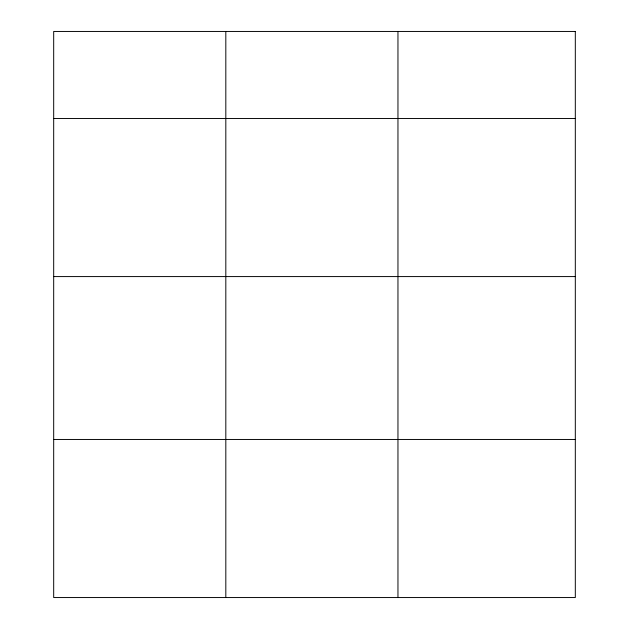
<?xml version="1.0" encoding="UTF-8"?>
<svg xmlns="http://www.w3.org/2000/svg" width="629" height="629" viewBox="0 0 629 629"><rect width="100%" height="100%" fill="white"/><g stroke="black" fill="none" stroke-linecap="round" stroke-linejoin="round"><path stroke-width="0.94" d="M53.685 118.488L575.315 118.488M53.685 276.579L575.315 276.579M53.685 439.459L575.315 439.459M397.96 31.45L397.96 597.55M225.819 31.45L225.819 597.55M575.315 31.45L53.685 31.45L53.685 597.55L575.315 597.55L575.315 31.45"/></g></svg>
